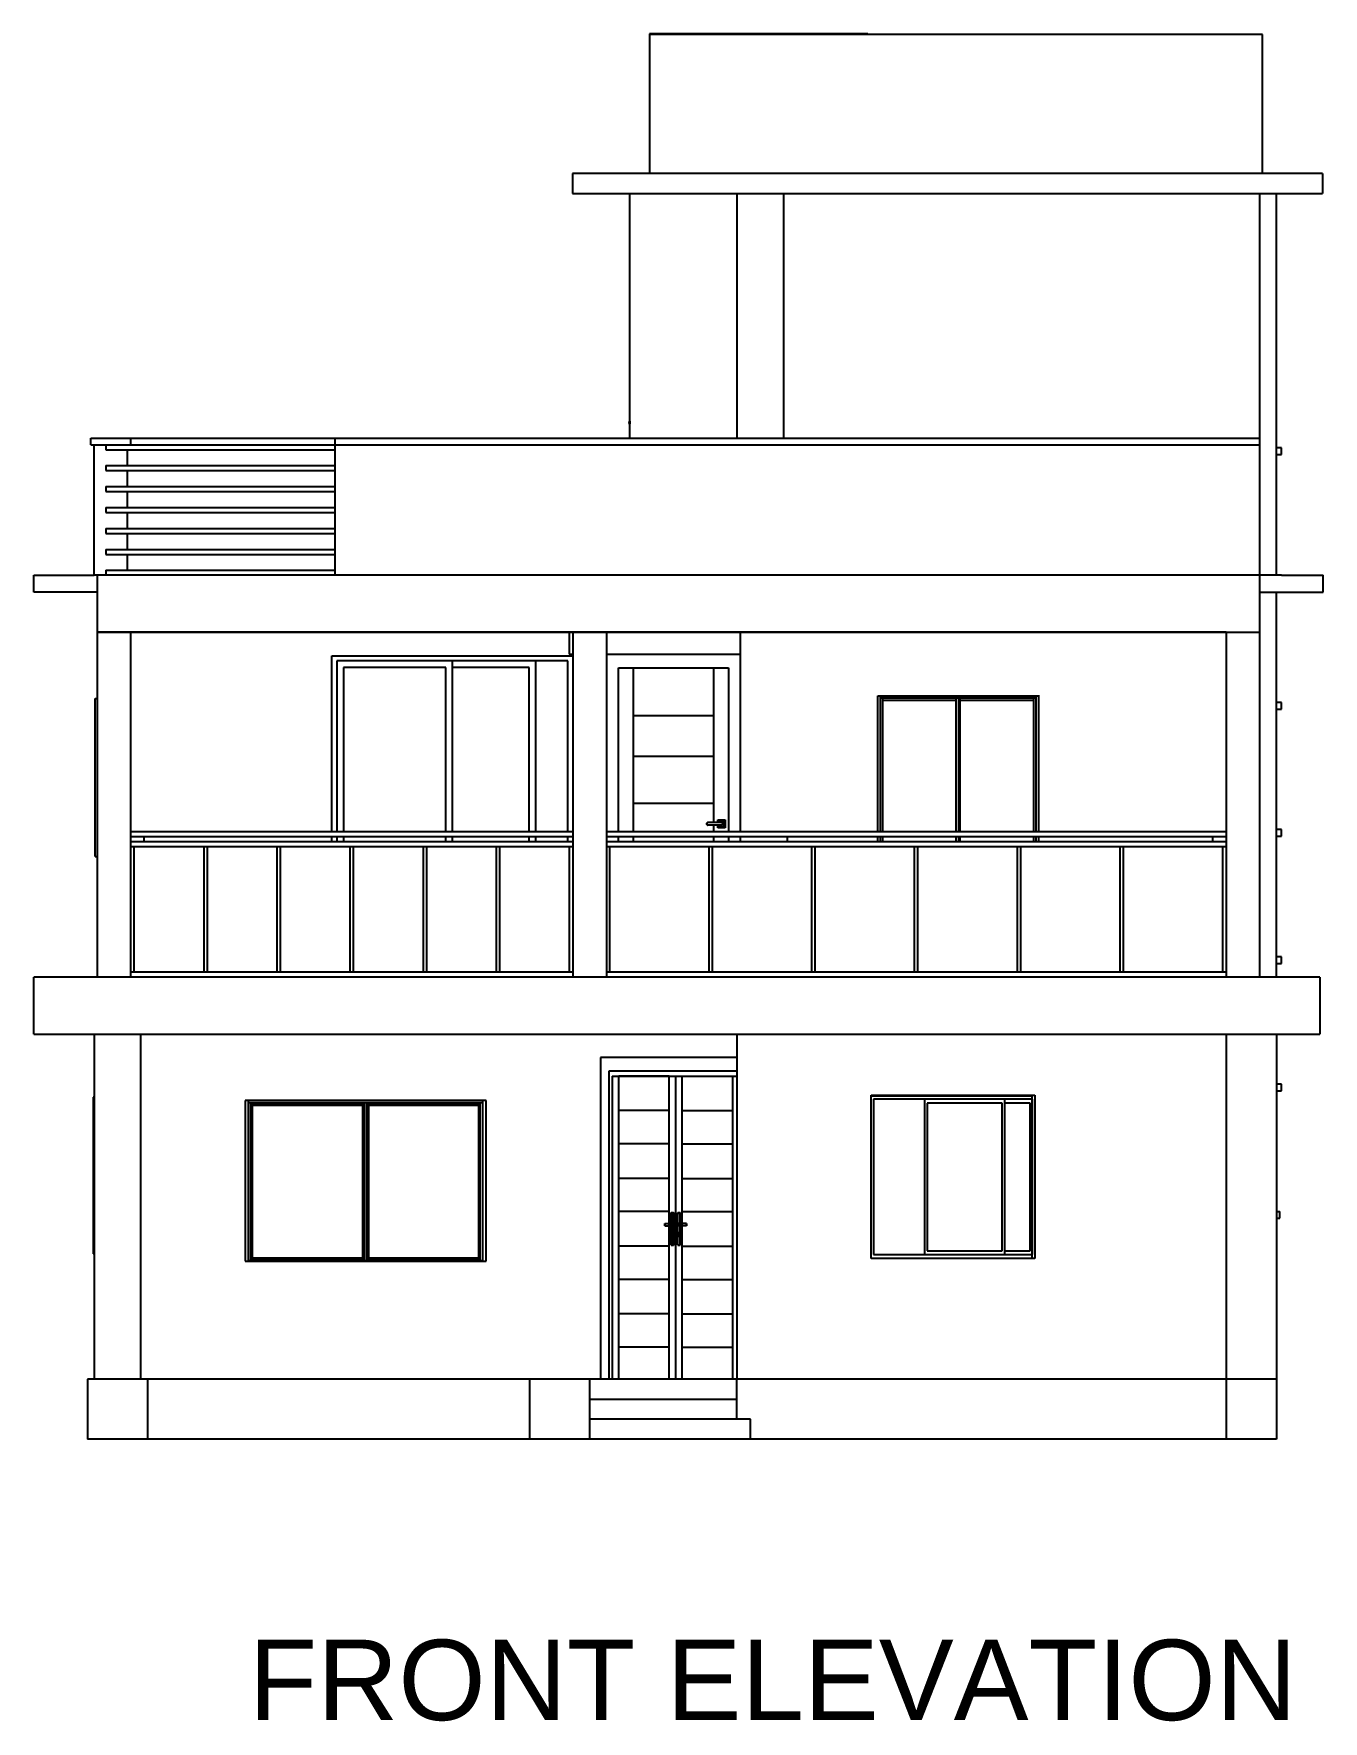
# Model space of a CAD drawing. Header units: inches. Extents: x 114 to 12919, y -714 to 8154.
# Drawn here: x 181 to 566, y -701 to -197 of the extents above; entities that cross this region are included whole.
import ezdxf

# ---------------------------------------------------------------- set-up
doc = ezdxf.new("R2010")
doc.units = ezdxf.units.IN
doc.header["$MEASUREMENT"] = 0
doc.layers.add('elevation', color=130, linetype='Continuous')
doc.styles.get("Standard").update_dxf_attribs({"font": 'arial.ttf'})

msp = doc.modelspace()

# ---------------------------------------------------------------- linework, layer by layer
at = {"layer": 'elevation'}
for p, q in [((429.79, -196.82), (364.54, -196.82)), ((364.54, -196.82), (364.54, -238.54)), ((547.54, -197.01), (364.54, -197.01)), ((367.54, -197.01), (367.54, -196.82)), ((429.79, -196.82), (429.79, -197.01)), ((547.54, -238.54), (547.54, -197.01)), ((341.54, -238.54), (341.54, -244.48)), ((565.54, -238.54), (341.54, -238.54)), ((565.54, -238.54), (565.54, -244.48)), ((341.54, -244.48), (565.54, -244.48)), ((358.72, -317.54), (358.72, -244.48)), ((390.72, -317.54), (390.72, -244.48)), ((404.72, -317.54), (404.72, -244.48)), ((546.72, -244.48), (546.72, -478.54)), ((551.72, -358.54), (551.72, -244.48)), ((358.54, -312.88), (358.55, -312.79)), ((358.54, -312.98), (358.54, -312.88)), ((358.54, -313.08), (358.54, -312.98)), ((358.55, -313.17), (358.54, -313.08)), ((358.55, -312.6), (358.61, -312.55)), ((358.55, -312.61), (358.55, -312.6)), ((358.62, -312.6), (358.55, -312.6)), ((358.55, -312.65), (358.55, -312.61)), ((358.55, -312.71), (358.55, -312.65)), ((358.55, -312.79), (358.55, -312.71)), ((358.55, -313.25), (358.55, -313.17)), ((358.55, -313.31), (358.55, -313.25)), ((358.55, -313.35), (358.55, -313.31)), ((358.55, -313.37), (358.55, -313.35)), ((358.55, -313.37), (358.61, -313.41)), ((358.62, -313.37), (358.55, -313.37)), ((358.61, -312.56), (358.6, -312.61)), ((358.6, -312.68), (358.6, -312.61)), ((358.6, -312.77), (358.6, -312.68)), ((358.6, -312.87), (358.6, -312.77)), ((358.6, -312.98), (358.6, -312.87)), ((358.6, -312.98), (358.6, -313.09)), ((358.6, -313.09), (358.6, -313.2)), ((358.6, -313.2), (358.6, -313.29)), ((358.6, -313.29), (358.6, -313.36)), ((358.6, -313.36), (358.61, -313.4)), ((358.61, -312.55), (358.61, -312.56)), ((358.72, -312.55), (358.61, -312.55)), ((358.61, -313.41), (358.61, -313.4)), ((358.72, -313.41), (358.61, -313.41)), ((358.62, -312.6), (358.62, -312.61)), ((358.62, -312.61), (358.63, -312.65)), ((358.62, -313.36), (358.62, -313.37)), ((358.63, -312.65), (358.63, -312.68)), ((358.63, -312.77), (358.63, -312.79)), ((358.63, -312.79), (358.63, -312.87)), ((358.63, -312.98), (358.63, -313.08)), ((358.63, -313.08), (358.63, -313.09)), ((358.63, -313.2), (358.63, -313.25)), ((358.63, -313.25), (358.63, -313.29)), ((358.68, -312.55), (358.68, -312.56)), ((358.68, -312.56), (358.68, -312.61)), ((358.68, -312.61), (358.68, -312.68)), ((358.69, -313.2), (358.68, -313.29)), ((358.68, -313.36), (358.68, -313.4)), ((358.68, -313.4), (358.68, -313.41)), ((358.69, -312.77), (358.69, -312.87)), ((358.69, -312.98), (358.69, -313.09)), ((197.72, -317.54), (546.72, -317.54)), ((197.72, -319.54), (197.72, -317.54)), ((197.72, -319.54), (546.72, -319.54)), ((198.72, -358.54), (198.72, -319.54)), ((202.22, -319.54), (202.22, -321.04)), ((202.22, -321.04), (270.72, -321.04)), ((208.72, -325.79), (208.72, -321.04)), ((209.72, -319.54), (209.72, -317.54)), ((270.72, -358.54), (270.72, -317.54)), ((553.22, -320.48), (551.72, -320.48)), ((551.72, -322.48), (553.22, -322.48)), ((553.22, -322.48), (553.22, -320.48)), ((202.22, -325.79), (202.22, -327.29)), ((202.22, -325.79), (270.72, -325.79)), ((202.22, -327.29), (270.72, -327.29)), ((208.72, -332.04), (208.72, -327.29)), ((202.22, -332.04), (202.22, -333.54)), ((202.22, -332.04), (270.72, -332.04)), ((202.22, -333.54), (270.72, -333.54)), ((208.72, -338.29), (208.72, -333.54)), ((202.22, -338.29), (202.22, -339.79)), ((202.22, -338.29), (270.72, -338.29)), ((202.22, -339.79), (270.72, -339.79)), ((208.72, -344.54), (208.72, -339.79)), ((202.22, -344.54), (202.22, -346.04)), ((202.22, -344.54), (270.72, -344.54)), ((202.22, -346.04), (270.72, -346.04)), ((208.72, -350.79), (208.72, -346.04)), ((202.22, -350.79), (202.22, -352.29)), ((202.22, -350.79), (270.72, -350.79)), ((202.22, -352.29), (270.72, -352.29)), ((208.72, -357.04), (208.72, -352.29)), ((202.22, -357.04), (202.22, -358.54)), ((202.22, -357.04), (270.72, -357.04)), ((180.72, -358.54), (198.72, -358.54)), ((180.72, -363.54), (180.72, -358.54)), ((199.72, -358.54), (198.72, -358.54)), ((199.72, -478.54), (199.72, -358.54)), ((553.22, -358.54), (199.72, -358.54)), ((553.22, -358.48), (551.72, -358.48)), ((553.22, -358.54), (553.22, -358.48)), ((553.22, -358.54), (565.72, -358.54)), ((565.72, -363.54), (565.72, -358.54)), ((199.72, -363.54), (180.72, -363.54)), ((546.72, -363.54), (551.72, -363.54)), ((551.72, -363.54), (565.72, -363.54)), ((551.72, -478.54), (551.72, -363.54)), ((199.72, -375.48), (546.72, -375.48)), ((536.72, -375.54), (199.72, -375.54)), ((209.72, -478.54), (209.72, -375.48)), ((213.72, -375.54), (213.72, -375.48)), ((340.6, -375.48), (340.6, -382.1)), ((341.72, -375.48), (341.72, -478.54)), ((351.72, -375.48), (351.72, -478.54)), ((391.72, -435.04), (391.72, -375.48)), ((405.72, -375.54), (405.72, -375.48)), ((536.72, -375.48), (536.72, -478.54)), ((269.72, -435.04), (269.72, -382.54)), ((269.72, -382.54), (341.72, -382.54)), ((340.6, -382.1), (341.72, -382.1)), ((351.72, -382.1), (391.72, -382.1)), ((271.22, -384.04), (271.22, -435.04)), ((340.22, -384.04), (271.22, -384.04)), ((303.72, -386.04), (273.22, -386.04)), ((273.22, -386.04), (273.22, -435.04)), ((303.72, -435.04), (303.72, -386.04)), ((305.72, -435.04), (305.72, -384.04)), ((328.66, -386.04), (305.72, -386.04)), ((328.66, -435.04), (328.66, -386.04)), ((330.66, -435.04), (330.66, -384.04)), ((340.22, -435.04), (340.22, -384.04)), ((355.31, -435.04), (355.31, -386.19)), ((355.31, -386.19), (388.14, -386.19)), ((359.79, -435.04), (359.79, -386.19)), ((383.66, -386.19), (383.66, -432.34)), ((388.14, -386.19), (388.14, -435.04)), ((199.04, -395.36), (199.72, -395.36)), ((199.04, -442.54), (199.04, -395.36)), ((432.72, -394.54), (480.72, -394.54)), ((432.72, -435.04), (432.72, -394.54)), ((432.74, -435.04), (432.74, -394.54)), ((433.47, -394.54), (433.47, -435.04)), ((433.47, -395.11), (479.99, -395.11)), ((434.19, -435.04), (434.19, -395.11)), ((434.19, -395.84), (456.17, -395.84)), ((434.2, -435.04), (434.2, -395.84)), ((456.17, -435.04), (456.17, -395.11)), ((456.89, -395.11), (456.89, -435.04)), ((456.9, -435.04), (456.9, -395.11)), ((457.31, -435.04), (457.31, -395.11)), ((457.31, -395.84), (479.29, -395.84)), ((457.32, -435.04), (457.32, -395.84)), ((479.29, -435.04), (479.29, -395.11)), ((479.99, -435.04), (479.99, -394.54)), ((480.72, -394.38), (480.72, -435.04)), ((553.22, -396.48), (551.72, -396.48)), ((553.22, -398.48), (553.22, -396.48)), ((359.79, -400.45), (383.66, -400.45)), ((551.72, -398.48), (553.22, -398.48)), ((359.79, -412.52), (383.66, -412.52)), ((432.72, -411.92), (432.74, -411.91)), ((432.74, -413.65), (432.72, -413.67)), ((359.79, -426.55), (383.66, -426.55)), ((381.65, -432.66), (381.64, -432.77)), ((381.64, -432.77), (381.65, -432.88)), ((381.69, -432.55), (381.65, -432.66)), ((381.65, -432.88), (381.69, -432.99)), ((381.68, -432.77), (381.69, -432.67)), ((381.69, -432.87), (381.68, -432.77)), ((381.75, -432.46), (381.69, -432.55)), ((381.69, -432.67), (381.73, -432.58)), ((381.73, -432.96), (381.69, -432.87)), ((381.69, -432.99), (381.75, -433.08)), ((381.73, -432.58), (381.79, -432.5)), ((381.79, -433.04), (381.73, -432.96)), ((381.84, -432.39), (381.75, -432.46)), ((381.75, -433.08), (381.84, -433.15)), ((381.79, -432.5), (381.86, -432.44)), ((381.86, -433.1), (381.79, -433.04)), ((381.93, -432.35), (381.84, -432.39)), ((381.84, -433.15), (381.93, -433.19)), ((381.86, -432.44), (381.95, -432.4)), ((381.95, -433.14), (381.86, -433.1)), ((382.03, -432.34), (381.93, -432.35)), ((381.93, -433.19), (382.03, -433.2)), ((381.95, -432.4), (382.03, -432.39)), ((382.03, -433.16), (381.95, -433.14)), ((386.04, -432.34), (382.03, -432.34)), ((386.04, -432.39), (382.03, -432.39)), ((386.04, -433.16), (382.03, -433.16)), ((386.04, -433.2), (382.03, -433.2)), ((383.66, -433.16), (383.66, -435.04)), ((384.99, -431.56), (387.12, -431.56)), ((384.99, -432.34), (384.99, -431.56)), ((384.99, -433.98), (384.99, -433.16)), ((385.33, -431.96), (386.77, -431.96)), ((385.33, -432.34), (385.33, -431.96)), ((385.33, -433.58), (385.33, -433.16)), ((385.69, -433.16), (385.69, -433.2)), ((386.03, -432.39), (386.03, -432.34)), ((386.03, -433.2), (386.03, -433.16)), ((386.04, -432.34), (386.14, -432.35)), ((386.04, -432.39), (386.13, -432.4)), ((386.13, -433.14), (386.04, -433.16)), ((386.14, -433.19), (386.04, -433.2)), ((386.13, -432.4), (386.21, -432.44)), ((386.21, -433.1), (386.13, -433.14)), ((386.14, -432.35), (386.23, -432.39)), ((386.23, -433.15), (386.14, -433.19)), ((386.21, -432.44), (386.29, -432.5)), ((386.29, -433.04), (386.21, -433.1)), ((386.23, -432.39), (386.32, -432.46)), ((386.32, -433.08), (386.23, -433.15)), ((386.29, -432.5), (386.34, -432.58)), ((386.34, -432.96), (386.29, -433.04)), ((386.32, -432.46), (386.38, -432.55)), ((386.38, -432.99), (386.32, -433.08)), ((386.34, -432.58), (386.38, -432.67)), ((386.38, -432.87), (386.34, -432.96)), ((386.38, -432.55), (386.42, -432.66)), ((386.38, -432.67), (386.39, -432.77)), ((386.39, -432.77), (386.38, -432.87)), ((386.42, -432.88), (386.38, -432.99)), ((386.42, -432.66), (386.43, -432.77)), ((386.43, -432.77), (386.42, -432.88)), ((386.77, -431.96), (386.77, -433.58)), ((387.12, -431.56), (387.12, -433.98)), ((209.72, -435.04), (341.72, -435.04)), ((209.72, -436.54), (341.72, -436.54)), ((209.72, -438.04), (341.72, -438.04)), ((213.72, -438.04), (213.72, -436.54)), ((269.72, -438.04), (269.72, -436.54)), ((271.22, -436.54), (271.22, -438.04)), ((273.22, -436.54), (273.22, -438.04)), ((303.72, -438.04), (303.72, -436.54)), ((305.72, -438.04), (305.72, -436.54)), ((328.66, -438.04), (328.66, -436.54)), ((330.66, -438.04), (330.66, -436.54)), ((340.22, -438.04), (340.22, -436.54)), ((351.72, -435.04), (536.72, -435.04)), ((351.72, -436.54), (536.72, -436.54)), ((351.72, -438.04), (536.72, -438.04)), ((355.31, -438.04), (355.31, -436.54)), ((359.79, -438.04), (359.79, -436.54)), ((383.66, -436.54), (383.66, -438.04)), ((387.12, -433.98), (384.99, -433.98)), ((385.33, -433.58), (386.77, -433.58)), ((388.14, -436.54), (388.14, -438.04)), ((391.72, -438.04), (391.72, -436.54)), ((405.72, -438.04), (405.72, -436.54)), ((432.72, -438.04), (432.72, -436.54)), ((432.74, -438.04), (432.74, -436.54)), ((433.47, -436.54), (433.47, -438.04)), ((434.19, -438.04), (434.19, -436.54)), ((434.2, -438.04), (434.2, -436.54)), ((456.17, -438.04), (456.17, -436.54)), ((456.89, -436.54), (456.89, -438.04)), ((456.9, -438.04), (456.9, -436.54)), ((457.31, -438.04), (457.31, -436.54)), ((457.32, -438.04), (457.32, -436.54)), ((479.29, -438.04), (479.29, -436.54)), ((479.99, -438.04), (479.99, -436.54)), ((480.72, -436.54), (480.72, -438.04)), ((532.72, -438.04), (532.72, -436.54)), ((553.22, -434.48), (551.72, -434.48)), ((551.72, -436.48), (553.22, -436.48)), ((553.22, -436.48), (553.22, -434.48)), ((199.04, -442.54), (199.72, -442.54)), ((209.72, -439.54), (341.72, -439.54)), ((210.72, -477.04), (210.72, -439.54)), ((231.56, -477.04), (231.56, -439.54)), ((232.56, -477.04), (232.56, -439.54)), ((253.39, -477.04), (253.39, -439.54)), ((254.39, -477.04), (254.39, -439.54)), ((275.22, -477.04), (275.22, -439.54)), ((276.22, -477.04), (276.22, -439.54)), ((297.06, -477.04), (297.06, -439.54)), ((298.06, -477.04), (298.06, -439.54)), ((318.89, -477.04), (318.89, -439.54)), ((319.89, -477.04), (319.89, -439.54)), ((340.72, -477.04), (340.72, -439.54)), ((351.72, -439.54), (536.72, -439.54)), ((352.72, -477.04), (352.72, -439.54)), ((382.39, -477.04), (382.39, -439.54)), ((383.39, -477.04), (383.39, -439.54)), ((413.06, -477.04), (413.06, -439.54)), ((414.06, -477.04), (414.06, -439.54)), ((443.72, -477.04), (443.72, -439.54)), ((444.72, -477.04), (444.72, -439.54)), ((474.39, -477.04), (474.39, -439.54)), ((475.39, -477.04), (475.39, -439.54)), ((505.06, -477.04), (505.06, -439.54)), ((506.06, -477.04), (506.06, -439.54)), ((535.72, -477.04), (535.72, -439.54)), ((553.22, -472.48), (551.72, -472.48)), ((553.22, -474.48), (553.22, -472.48)), ((180.72, -495.54), (180.72, -478.54)), ((564.72, -478.54), (180.72, -478.54)), ((341.72, -477.04), (209.72, -477.04)), ((536.72, -477.04), (351.72, -477.04)), ((551.72, -474.48), (553.22, -474.48)), ((564.72, -478.54), (564.72, -495.54)), ((180.72, -495.54), (564.72, -495.54)), ((198.72, -495.54), (198.72, -598.54)), ((212.72, -598.54), (212.72, -495.54)), ((390.72, -598.54), (390.72, -495.54)), ((536.72, -495.54), (536.72, -616.54)), ((551.72, -495.54), (551.72, -616.54)), ((390.72, -502.54), (349.96, -502.54)), ((349.96, -502.54), (349.96, -598.54)), ((352.47, -506.57), (352.47, -598.54)), ((390.72, -506.57), (352.47, -506.57)), ((353.43, -508.11), (353.43, -598.54)), ((353.43, -508.11), (390.72, -508.11)), ((355.36, -598.54), (355.36, -508.09)), ((370.46, -508.09), (355.36, -508.09)), ((370.46, -552.2), (370.46, -508.09)), ((372.39, -598.54), (372.39, -508.11)), ((374.32, -508.09), (389.42, -508.09)), ((374.32, -552.2), (374.32, -508.09)), ((389.42, -598.54), (389.42, -508.09)), ((430.72, -513.8), (479.59, -513.8)), ((430.72, -562.54), (430.72, -513.8)), ((430.72, -513.98), (478.72, -513.98)), ((478.72, -513.98), (478.72, -562.54)), ((479.59, -513.8), (479.59, -562.54)), ((553.22, -510.48), (551.72, -510.48)), ((551.72, -512.48), (553.22, -512.48)), ((553.22, -512.48), (553.22, -510.48)), ((198.72, -514.33), (198.45, -514.33)), ((198.45, -514.33), (198.45, -561.2)), ((243.81, -515.32), (243.81, -563.32)), ((315.81, -515.32), (243.81, -515.32)), ((244.87, -563.32), (244.87, -515.32)), ((314.72, -516.06), (244.87, -516.06)), ((245.55, -563.13), (245.55, -516.06)), ((279.35, -516.51), (245.55, -516.51)), ((245.95, -516.51), (245.95, -562.67)), ((245.95, -516.79), (278.94, -516.79)), ((278.94, -562.67), (278.94, -516.51)), ((279.35, -563.13), (279.35, -516.06)), ((280.02, -516.06), (280.02, -563.13)), ((280.24, -563.13), (280.24, -516.06)), ((314.04, -516.51), (280.24, -516.51)), ((280.64, -516.51), (280.64, -562.67)), ((280.64, -516.79), (313.64, -516.79)), ((313.64, -562.67), (313.64, -516.51)), ((314.04, -563.13), (314.04, -516.06)), ((314.72, -515.32), (314.72, -563.32)), ((315.81, -563.32), (315.81, -515.32)), ((370.46, -518.4), (355.36, -518.4)), ((374.32, -518.4), (389.42, -518.4)), ((431.42, -514.96), (431.42, -561.38)), ((478.89, -514.96), (431.42, -514.96)), ((446.78, -561.38), (446.78, -514.96)), ((469.82, -516.12), (447.48, -516.12)), ((447.48, -516.12), (447.48, -560.22)), ((469.82, -560.22), (469.82, -516.12)), ((470.52, -514.96), (470.52, -561.38)), ((478.19, -516.12), (470.52, -516.12)), ((478.19, -560.22), (478.19, -516.12)), ((478.89, -561.38), (478.89, -514.96)), ((370.46, -528.32), (355.36, -528.32)), ((374.32, -528.32), (389.42, -528.32)), ((370.46, -538.63), (355.36, -538.63)), ((374.32, -538.63), (389.42, -538.63)), ((370.46, -548.55), (355.36, -548.55)), ((371.03, -548.93), (371.04, -548.91)), ((371.03, -548.97), (371.03, -548.93)), ((371.03, -549), (371.03, -548.97)), ((371.03, -548.97), (371.71, -548.97)), ((371.03, -552.2), (371.03, -548.97)), ((371.04, -549.03), (371.03, -549)), ((371.04, -548.91), (371.05, -548.88)), ((371.05, -549.05), (371.04, -549.03)), ((371.05, -548.88), (371.07, -548.86)), ((371.07, -549.07), (371.05, -549.05)), ((371.07, -548.86), (371.09, -548.85)), ((371.09, -549.08), (371.07, -549.07)), ((371.08, -549.11), (371.08, -552.2)), ((371.08, -549.11), (371.1, -549.11)), ((371.09, -548.85), (371.11, -548.84)), ((371.11, -549.09), (371.09, -549.08)), ((371.1, -549.11), (371.11, -549.1)), ((371.11, -548.84), (371.71, -548.84)), ((371.11, -549.09), (371.11, -548.97)), ((371.11, -549.09), (371.11, -549.09)), ((371.11, -552.13), (371.11, -549.09)), ((371.11, -549.1), (371.11, -549.1)), ((371.71, -548.84), (371.73, -548.85)), ((371.71, -558.46), (371.71, -548.97)), ((371.71, -549.09), (371.71, -549.09)), ((371.73, -548.85), (371.75, -548.86)), ((371.75, -548.86), (371.77, -548.88)), ((371.77, -548.88), (371.78, -548.91)), ((371.78, -548.91), (371.79, -548.93)), ((371.79, -548.97), (371.79, -548.93)), ((371.79, -558.46), (371.79, -548.97)), ((372.99, -548.97), (373, -548.93)), ((372.99, -558.46), (372.99, -548.97)), ((373.02, -548.88), (373, -548.91)), ((373, -548.91), (373, -548.93)), ((373.03, -548.86), (373.02, -548.88)), ((373.05, -548.85), (373.03, -548.86)), ((373.07, -548.84), (373.05, -548.85)), ((373.07, -548.84), (373.68, -548.84)), ((373.07, -548.84), (373.07, -548.97)), ((373.07, -558.46), (373.07, -548.97)), ((373.07, -548.97), (373.75, -548.97)), ((373.07, -549.09), (373.08, -549.09)), ((373.67, -549.09), (373.67, -549.09)), ((373.67, -549.1), (373.67, -549.1)), ((373.7, -548.85), (373.68, -548.84)), ((373.68, -549.09), (373.68, -548.84)), ((373.68, -549.09), (373.7, -549.08)), ((373.68, -552.13), (373.68, -549.09)), ((373.68, -549.11), (373.68, -549.1)), ((373.7, -549.11), (373.68, -549.11)), ((373.71, -548.86), (373.7, -548.85)), ((373.7, -549.08), (373.71, -549.07)), ((373.7, -549.11), (373.7, -552.2)), ((373.73, -548.88), (373.71, -548.86)), ((373.71, -549.07), (373.73, -549.05)), ((373.74, -548.91), (373.73, -548.88)), ((373.73, -549.05), (373.74, -549.03)), ((373.75, -548.93), (373.74, -548.91)), ((373.74, -549.03), (373.75, -549)), ((373.75, -548.97), (373.75, -548.93)), ((373.75, -549), (373.75, -548.97)), ((373.75, -552.2), (373.75, -548.97)), ((374.32, -548.55), (389.42, -548.55)), ((551.72, -548.54), (552.72, -548.54)), ((552.72, -550.54), (552.72, -548.54)), ((369.15, -552.25), (369.14, -552.29)), ((369.14, -552.29), (369.14, -552.34)), ((369.14, -552.34), (369.14, -552.39)), ((369.14, -552.39), (369.14, -552.44)), ((369.14, -552.44), (369.14, -552.49)), ((369.14, -552.49), (369.14, -552.54)), ((369.14, -552.54), (369.14, -552.58)), ((369.14, -552.58), (369.15, -552.63)), ((369.16, -552.13), (369.15, -552.14)), ((369.15, -552.14), (369.15, -552.16)), ((369.15, -552.16), (369.15, -552.2)), ((369.15, -552.2), (369.15, -552.25)), ((369.15, -552.63), (369.15, -552.68)), ((369.15, -552.68), (369.15, -552.72)), ((369.15, -552.72), (369.15, -552.73)), ((369.15, -552.73), (369.16, -552.74)), ((369.17, -552.13), (369.16, -552.13)), ((369.16, -552.13), (369.16, -552.13)), ((369.16, -552.13), (369.16, -552.13)), ((369.16, -552.13), (371.58, -552.13)), ((369.16, -552.74), (369.16, -552.75)), ((369.16, -552.75), (369.16, -552.75)), ((369.16, -552.75), (369.17, -552.75)), ((369.16, -552.75), (371.58, -552.75)), ((369.17, -552.14), (369.17, -552.13)), ((369.17, -552.13), (369.17, -552.13)), ((369.17, -552.16), (369.17, -552.14)), ((369.18, -552.2), (369.17, -552.16)), ((369.17, -552.72), (369.18, -552.68)), ((369.17, -552.73), (369.17, -552.72)), ((369.17, -552.74), (369.17, -552.73)), ((369.17, -552.75), (369.17, -552.74)), ((369.18, -552.29), (369.18, -552.25)), ((369.19, -552.34), (369.18, -552.29)), ((369.18, -552.58), (369.19, -552.54)), ((369.18, -552.63), (369.18, -552.58)), ((369.19, -552.39), (369.19, -552.34)), ((369.19, -552.44), (369.19, -552.39)), ((369.19, -552.54), (369.19, -552.49)), ((370.46, -552.44), (370.46, -552.25)), ((370.46, -552.63), (370.46, -552.49)), ((370.46, -598.54), (370.46, -552.68)), ((371.03, -552.44), (371.03, -552.25)), ((371.03, -552.63), (371.03, -552.49)), ((371.03, -558.46), (371.03, -552.68)), ((371.08, -552.25), (371.08, -552.44)), ((371.08, -552.49), (371.08, -552.63)), ((371.08, -552.68), (371.08, -558.36)), ((371.11, -552.2), (371.11, -552.13)), ((371.11, -552.44), (371.11, -552.25)), ((371.11, -552.63), (371.11, -552.49)), ((371.11, -552.75), (371.11, -552.68)), ((371.11, -558.34), (371.11, -552.75)), ((371.23, -552.42), (371.24, -552.36)), ((371.23, -552.44), (371.23, -552.42)), ((371.24, -552.36), (371.26, -552.3)), ((371.25, -552.54), (371.24, -552.49)), ((371.27, -552.6), (371.25, -552.54)), ((371.26, -552.3), (371.29, -552.25)), ((371.29, -552.63), (371.27, -552.6)), ((371.29, -552.25), (371.29, -552.25)), ((371.35, -552.2), (371.36, -552.2)), ((371.36, -552.2), (371.4, -552.2)), ((371.37, -552.68), (371.36, -552.68)), ((371.41, -552.68), (371.37, -552.68)), ((371.4, -552.2), (371.41, -552.2)), ((371.42, -552.68), (371.41, -552.68)), ((371.48, -552.25), (371.5, -552.28)), ((371.51, -552.58), (371.48, -552.63)), ((371.48, -552.63), (371.48, -552.63)), ((371.5, -552.28), (371.52, -552.34)), ((371.53, -552.52), (371.51, -552.58)), ((371.52, -552.34), (371.53, -552.4)), ((371.53, -552.4), (371.54, -552.44)), ((371.53, -552.49), (371.53, -552.52)), ((371.58, -552.2), (371.57, -552.25)), ((371.57, -552.25), (371.57, -552.29)), ((371.57, -552.29), (371.57, -552.34)), ((371.57, -552.34), (371.57, -552.39)), ((371.57, -552.39), (371.57, -552.44)), ((371.57, -552.44), (371.57, -552.49)), ((371.57, -552.49), (371.57, -552.54)), ((371.57, -552.54), (371.57, -552.58)), ((371.57, -552.58), (371.57, -552.63)), ((371.57, -552.63), (371.58, -552.68)), ((371.58, -552.13), (371.58, -552.13)), ((371.58, -552.14), (371.58, -552.13)), ((371.58, -552.13), (371.58, -552.13)), ((371.58, -552.13), (371.58, -552.14)), ((371.58, -552.13), (371.58, -552.13)), ((371.58, -552.16), (371.58, -552.14)), ((371.58, -552.14), (371.58, -552.16)), ((371.58, -552.2), (371.58, -552.16)), ((371.58, -552.16), (371.58, -552.2)), ((371.58, -552.25), (371.58, -552.2)), ((371.58, -552.29), (371.58, -552.25)), ((371.58, -552.34), (371.58, -552.29)), ((371.58, -552.39), (371.58, -552.34)), ((371.58, -552.44), (371.58, -552.39)), ((371.58, -552.49), (371.58, -552.44)), ((371.58, -552.54), (371.58, -552.49)), ((371.58, -552.58), (371.58, -552.54)), ((371.58, -552.63), (371.58, -552.58)), ((371.58, -552.68), (371.58, -552.63)), ((371.58, -552.72), (371.58, -552.68)), ((371.58, -552.68), (371.58, -552.72)), ((371.58, -552.73), (371.58, -552.72)), ((371.58, -552.72), (371.58, -552.73)), ((371.58, -552.73), (371.58, -552.74)), ((371.58, -552.74), (371.58, -552.73)), ((371.58, -552.75), (371.58, -552.74)), ((371.58, -552.74), (371.58, -552.75)), ((371.58, -552.75), (371.58, -552.75)), ((373.2, -552.13), (373.21, -552.13)), ((373.2, -552.14), (373.2, -552.13)), ((373.2, -552.13), (373.2, -552.13)), ((373.2, -552.13), (373.21, -552.13)), ((373.2, -552.16), (373.2, -552.14)), ((373.2, -552.2), (373.2, -552.16)), ((373.2, -552.25), (373.2, -552.2)), ((373.2, -552.29), (373.2, -552.25)), ((373.2, -552.34), (373.2, -552.29)), ((373.2, -552.39), (373.2, -552.34)), ((373.2, -552.44), (373.2, -552.39)), ((373.2, -552.49), (373.2, -552.44)), ((373.2, -552.54), (373.2, -552.49)), ((373.2, -552.58), (373.2, -552.54)), ((373.2, -552.63), (373.2, -552.58)), ((373.2, -552.68), (373.2, -552.63)), ((373.2, -552.72), (373.2, -552.68)), ((373.2, -552.73), (373.2, -552.72)), ((373.2, -552.74), (373.2, -552.73)), ((373.2, -552.75), (373.2, -552.74)), ((373.21, -552.74), (373.2, -552.75)), ((373.21, -552.75), (373.2, -552.75)), ((373.21, -552.13), (373.21, -552.14)), ((375.62, -552.13), (373.21, -552.13)), ((373.21, -552.14), (373.21, -552.16)), ((373.21, -552.16), (373.21, -552.2)), ((373.21, -552.2), (373.21, -552.25)), ((373.21, -552.25), (373.21, -552.29)), ((373.21, -552.29), (373.21, -552.34)), ((373.21, -552.34), (373.21, -552.39)), ((373.21, -552.39), (373.21, -552.44)), ((373.21, -552.44), (373.21, -552.49)), ((373.21, -552.49), (373.21, -552.54)), ((373.21, -552.54), (373.21, -552.58)), ((373.21, -552.58), (373.21, -552.63)), ((373.21, -552.63), (373.21, -552.68)), ((373.21, -552.68), (373.21, -552.72)), ((373.21, -552.72), (373.21, -552.73)), ((373.21, -552.73), (373.21, -552.74)), ((375.62, -552.75), (373.21, -552.75)), ((373.26, -552.34), (373.25, -552.4)), ((373.25, -552.4), (373.25, -552.44)), ((373.25, -552.49), (373.26, -552.52)), ((373.28, -552.28), (373.26, -552.34)), ((373.26, -552.52), (373.27, -552.58)), ((373.27, -552.58), (373.3, -552.63)), ((373.31, -552.25), (373.28, -552.28)), ((373.3, -552.63), (373.31, -552.63)), ((373.38, -552.2), (373.37, -552.2)), ((373.37, -552.68), (373.41, -552.68)), ((373.37, -552.68), (373.37, -552.68)), ((373.42, -552.2), (373.38, -552.2)), ((373.41, -552.68), (373.43, -552.68)), ((373.43, -552.2), (373.42, -552.2)), ((373.5, -552.25), (373.49, -552.25)), ((373.49, -552.63), (373.51, -552.6)), ((373.52, -552.3), (373.5, -552.25)), ((373.51, -552.6), (373.54, -552.54)), ((373.54, -552.36), (373.52, -552.3)), ((373.55, -552.42), (373.54, -552.36)), ((373.54, -552.54), (373.55, -552.49)), ((373.55, -552.44), (373.55, -552.42)), ((373.68, -552.2), (373.68, -552.13)), ((373.68, -552.44), (373.68, -552.25)), ((373.68, -552.63), (373.68, -552.49)), ((373.68, -552.75), (373.68, -552.68)), ((373.68, -558.34), (373.68, -552.75)), ((373.7, -552.25), (373.7, -552.44)), ((373.7, -552.49), (373.7, -552.63)), ((373.7, -552.68), (373.7, -558.36)), ((373.75, -552.44), (373.75, -552.25)), ((373.75, -552.63), (373.75, -552.49)), ((373.75, -558.46), (373.75, -552.68)), ((374.32, -552.44), (374.32, -552.25)), ((374.32, -552.63), (374.32, -552.49)), ((374.32, -598.54), (374.32, -552.68)), ((375.59, -552.44), (375.6, -552.39)), ((375.6, -552.2), (375.61, -552.16)), ((375.6, -552.29), (375.6, -552.25)), ((375.6, -552.34), (375.6, -552.29)), ((375.6, -552.39), (375.6, -552.34)), ((375.6, -552.54), (375.6, -552.49)), ((375.6, -552.58), (375.6, -552.54)), ((375.6, -552.63), (375.6, -552.58)), ((375.61, -552.72), (375.6, -552.68)), ((375.61, -552.14), (375.61, -552.13)), ((375.61, -552.13), (375.62, -552.13)), ((375.61, -552.16), (375.61, -552.14)), ((375.61, -552.73), (375.61, -552.72)), ((375.61, -552.74), (375.61, -552.73)), ((375.62, -552.75), (375.61, -552.74)), ((375.62, -552.13), (375.62, -552.13)), ((375.62, -552.13), (375.62, -552.13)), ((375.62, -552.13), (375.63, -552.13)), ((375.63, -552.74), (375.62, -552.75)), ((375.62, -552.75), (375.62, -552.75)), ((375.62, -552.75), (375.62, -552.75)), ((375.63, -552.13), (375.63, -552.14)), ((375.63, -552.14), (375.63, -552.16)), ((375.63, -552.16), (375.63, -552.2)), ((375.63, -552.2), (375.64, -552.25)), ((375.64, -552.63), (375.63, -552.68)), ((375.63, -552.68), (375.63, -552.72)), ((375.63, -552.72), (375.63, -552.73)), ((375.63, -552.73), (375.63, -552.74)), ((375.64, -552.25), (375.64, -552.29)), ((375.64, -552.29), (375.64, -552.34)), ((375.64, -552.34), (375.64, -552.39)), ((375.64, -552.39), (375.64, -552.44)), ((375.64, -552.44), (375.64, -552.49)), ((375.64, -552.49), (375.64, -552.54)), ((375.64, -552.54), (375.64, -552.58)), ((375.64, -552.58), (375.64, -552.63)), ((551.72, -550.54), (552.72, -550.54)), ((370.46, -558.86), (355.36, -558.86)), ((371.03, -558.43), (371.04, -558.4)), ((371.03, -558.46), (371.03, -558.43)), ((371.79, -558.46), (371.03, -558.46)), ((371.03, -558.49), (371.03, -558.46)), ((371.04, -558.52), (371.03, -558.49)), ((371.04, -558.4), (371.05, -558.37)), ((371.05, -558.55), (371.04, -558.52)), ((371.05, -558.37), (371.07, -558.36)), ((371.07, -558.57), (371.05, -558.55)), ((371.07, -558.36), (371.09, -558.34)), ((371.09, -558.58), (371.07, -558.57)), ((371.1, -558.37), (371.08, -558.36)), ((371.08, -558.61), (371.1, -558.6)), ((371.08, -558.61), (371.69, -558.61)), ((371.09, -558.34), (371.11, -558.34)), ((371.11, -558.58), (371.09, -558.58)), ((371.11, -558.37), (371.1, -558.37)), ((371.1, -558.6), (371.12, -558.59)), ((371.11, -558.46), (371.11, -558.34)), ((371.11, -558.46), (371.11, -558.58)), ((371.13, -558.58), (371.11, -558.58)), ((371.71, -558.58), (371.11, -558.58)), ((371.12, -558.59), (371.13, -558.57)), ((371.13, -558.57), (371.15, -558.55)), ((371.14, -558.57), (371.13, -558.58)), ((371.16, -558.55), (371.14, -558.57)), ((371.16, -558.48), (371.15, -558.46)), ((371.15, -558.52), (371.16, -558.48)), ((371.15, -558.55), (371.15, -558.52)), ((371.17, -558.52), (371.16, -558.55)), ((371.18, -558.49), (371.17, -558.52)), ((371.18, -558.46), (371.18, -558.49)), ((371.31, -554.91), (371.32, -554.89)), ((371.31, -554.94), (371.31, -554.91)), ((371.31, -554.98), (371.31, -554.94)), ((371.32, -555.01), (371.31, -554.98)), ((371.31, -555.17), (371.32, -555.14)), ((371.31, -555.2), (371.31, -555.17)), ((371.31, -555.2), (371.31, -555.73)), ((371.31, -555.76), (371.31, -555.73)), ((371.32, -555.79), (371.31, -555.76)), ((371.32, -554.89), (371.34, -554.86)), ((371.33, -555.03), (371.32, -555.01)), ((371.32, -555.14), (371.33, -555.11)), ((371.33, -555.81), (371.32, -555.79)), ((371.33, -555.04), (371.33, -555.03)), ((371.33, -555.11), (371.33, -555.04)), ((371.35, -555.83), (371.33, -555.81)), ((371.34, -554.86), (371.35, -554.84)), ((371.35, -554.84), (371.37, -554.83)), ((371.36, -555.84), (371.35, -555.83)), ((371.38, -555.85), (371.36, -555.84)), ((371.37, -554.83), (371.39, -554.83)), ((371.4, -555.84), (371.38, -555.85)), ((371.39, -554.83), (371.41, -554.84)), ((371.42, -555.83), (371.4, -555.84)), ((371.41, -554.84), (371.43, -554.85)), ((371.44, -555.81), (371.42, -555.83)), ((371.43, -554.85), (371.44, -554.88)), ((371.44, -554.88), (371.45, -554.9)), ((371.45, -555.02), (371.44, -555.04)), ((371.44, -555.11), (371.44, -555.04)), ((371.44, -555.11), (371.44, -555.11)), ((371.44, -555.11), (371.45, -555.14)), ((371.45, -555.79), (371.44, -555.81)), ((371.45, -554.9), (371.46, -554.93)), ((371.46, -555), (371.45, -555.02)), ((371.45, -555.14), (371.46, -555.17)), ((371.46, -555.76), (371.45, -555.79)), ((371.46, -554.93), (371.46, -554.96)), ((371.46, -554.96), (371.46, -555)), ((371.46, -555.17), (371.46, -555.2)), ((371.46, -555.2), (371.46, -555.73)), ((371.46, -555.73), (371.46, -555.76)), ((371.61, -558.46), (371.61, -558.48)), ((371.61, -558.48), (371.61, -558.52)), ((371.61, -558.52), (371.62, -558.55)), ((371.62, -558.55), (371.63, -558.57)), ((371.63, -558.57), (371.65, -558.59)), ((371.64, -558.49), (371.64, -558.46)), ((371.65, -558.52), (371.64, -558.49)), ((371.66, -558.55), (371.65, -558.52)), ((371.65, -558.59), (371.67, -558.6)), ((371.68, -558.57), (371.66, -558.55)), ((371.67, -558.6), (371.69, -558.61)), ((371.69, -558.58), (371.68, -558.57)), ((371.71, -558.58), (371.69, -558.58)), ((371.7, -558.34), (371.7, -558.34)), ((371.71, -558.46), (371.71, -558.58)), ((371.73, -558.58), (371.71, -558.58)), ((371.75, -558.57), (371.73, -558.58)), ((371.77, -558.55), (371.75, -558.57)), ((371.78, -558.52), (371.77, -558.55)), ((371.79, -558.49), (371.78, -558.52)), ((371.79, -558.46), (371.79, -558.49)), ((372.99, -558.46), (373, -558.49)), ((373, -558.49), (373, -558.52)), ((373, -558.52), (373.02, -558.55)), ((373.02, -558.55), (373.03, -558.57)), ((373.03, -558.57), (373.05, -558.58)), ((373.05, -558.58), (373.07, -558.58)), ((373.07, -558.46), (373.75, -558.46)), ((373.07, -558.46), (373.07, -558.58)), ((373.07, -558.58), (373.09, -558.58)), ((373.07, -558.58), (373.68, -558.58)), ((373.09, -558.34), (373.08, -558.34)), ((373.09, -558.58), (373.11, -558.57)), ((373.11, -558.6), (373.09, -558.61)), ((373.7, -558.61), (373.09, -558.61)), ((373.11, -558.57), (373.12, -558.55)), ((373.13, -558.59), (373.11, -558.6)), ((373.12, -558.55), (373.13, -558.52)), ((373.13, -558.52), (373.14, -558.49)), ((373.15, -558.57), (373.13, -558.59)), ((373.14, -558.49), (373.14, -558.46)), ((373.16, -558.55), (373.15, -558.57)), ((373.17, -558.52), (373.16, -558.55)), ((373.17, -558.46), (373.17, -558.48)), ((373.17, -558.48), (373.17, -558.52)), ((373.33, -554.9), (373.32, -554.93)), ((373.32, -554.93), (373.32, -554.96)), ((373.32, -554.96), (373.33, -555)), ((373.33, -555.14), (373.32, -555.17)), ((373.32, -555.17), (373.32, -555.2)), ((373.32, -555.2), (373.32, -555.73)), ((373.32, -555.73), (373.32, -555.76)), ((373.32, -555.76), (373.33, -555.79)), ((373.34, -554.88), (373.33, -554.9)), ((373.33, -555), (373.34, -555.02)), ((373.34, -555.11), (373.33, -555.14)), ((373.33, -555.79), (373.34, -555.81)), ((373.35, -554.85), (373.34, -554.88)), ((373.34, -555.02), (373.35, -555.04)), ((373.35, -555.11), (373.34, -555.11)), ((373.34, -555.81), (373.36, -555.83)), ((373.37, -554.84), (373.35, -554.85)), ((373.35, -555.11), (373.35, -555.04)), ((373.36, -555.83), (373.38, -555.84)), ((373.39, -554.83), (373.37, -554.84)), ((373.38, -555.84), (373.4, -555.85)), ((373.41, -554.83), (373.39, -554.83)), ((373.4, -555.85), (373.42, -555.84)), ((373.43, -554.84), (373.41, -554.83)), ((373.42, -555.84), (373.44, -555.83)), ((373.45, -554.86), (373.43, -554.84)), ((373.44, -555.83), (373.45, -555.81)), ((373.46, -554.89), (373.45, -554.86)), ((373.45, -555.04), (373.46, -555.03)), ((373.45, -555.11), (373.45, -555.04)), ((373.46, -555.14), (373.45, -555.11)), ((373.45, -555.81), (373.46, -555.79)), ((373.47, -554.91), (373.46, -554.89)), ((373.46, -555.03), (373.47, -555.01)), ((373.47, -555.17), (373.46, -555.14)), ((373.46, -555.79), (373.47, -555.76)), ((373.47, -554.94), (373.47, -554.91)), ((373.47, -554.98), (373.47, -554.94)), ((373.47, -555.01), (373.47, -554.98)), ((373.47, -555.2), (373.47, -555.17)), ((373.47, -555.2), (373.47, -555.73)), ((373.47, -555.76), (373.47, -555.73)), ((373.6, -558.46), (373.6, -558.49)), ((373.6, -558.49), (373.61, -558.52)), ((373.61, -558.52), (373.62, -558.55)), ((373.62, -558.55), (373.64, -558.57)), ((373.63, -558.48), (373.63, -558.46)), ((373.63, -558.52), (373.63, -558.48)), ((373.64, -558.55), (373.63, -558.52)), ((373.65, -558.57), (373.64, -558.55)), ((373.64, -558.57), (373.66, -558.58)), ((373.66, -558.59), (373.65, -558.57)), ((373.66, -558.58), (373.68, -558.58)), ((373.68, -558.6), (373.66, -558.59)), ((373.7, -558.34), (373.68, -558.34)), ((373.68, -558.46), (373.68, -558.34)), ((373.68, -558.37), (373.7, -558.36)), ((373.68, -558.37), (373.68, -558.37)), ((373.68, -558.46), (373.68, -558.58)), ((373.68, -558.58), (373.7, -558.58)), ((373.7, -558.61), (373.68, -558.6)), ((373.71, -558.36), (373.7, -558.34)), ((373.7, -558.58), (373.71, -558.57)), ((373.73, -558.37), (373.71, -558.36)), ((373.71, -558.57), (373.73, -558.55)), ((373.74, -558.4), (373.73, -558.37)), ((373.73, -558.55), (373.74, -558.52)), ((373.75, -558.43), (373.74, -558.4)), ((373.74, -558.52), (373.75, -558.49)), ((373.75, -558.46), (373.75, -558.43)), ((373.75, -558.49), (373.75, -558.46)), ((374.32, -558.86), (389.42, -558.86)), ((198.72, -561.2), (198.45, -561.2)), ((243.81, -563.32), (315.81, -563.32)), ((244.87, -563.13), (314.72, -563.13)), ((245.55, -562.67), (279.35, -562.67)), ((278.94, -562.4), (245.95, -562.4)), ((280.24, -562.67), (314.04, -562.67)), ((313.64, -562.4), (280.64, -562.4)), ((479.59, -562.54), (430.72, -562.54)), ((431.42, -561.38), (478.89, -561.38)), ((447.48, -560.22), (469.82, -560.22)), ((470.52, -560.22), (478.19, -560.22)), ((370.46, -568.78), (355.36, -568.78)), ((374.32, -568.78), (389.42, -568.78)), ((370.46, -579.09), (355.36, -579.09)), ((374.32, -579.09), (389.42, -579.09)), ((370.46, -589.01), (355.36, -589.01)), ((374.32, -589.01), (389.42, -589.01)), ((196.78, -598.54), (196.78, -616.54)), ((551.72, -598.54), (196.78, -598.54)), ((214.67, -598.54), (214.67, -616.54)), ((328.83, -616.54), (328.83, -598.54)), ((346.72, -616.54), (346.72, -598.54)), ((390.6, -610.54), (390.6, -598.54)), ((346.72, -604.54), (390.6, -604.54)), ((394.72, -610.54), (346.72, -610.54)), ((394.72, -616.54), (394.72, -610.54)), ((551.72, -616.54), (196.78, -616.54))]:
    msp.add_line(p, q, dxfattribs=at)

# ---------------------------------------------------------------- texts
at = {"layer": 'DEFPOINTS', "ltscale": 30, "insert": (244.9, -676.39), "char_height": 24, "attachment_point": 1}
msp.add_mtext_dynamic_manual_height_columns('FRONT ELEVATION ', width=470.9485, gutter_width=1, heights=[0], dxfattribs=at)

doc.saveas('drawing.dxf')
